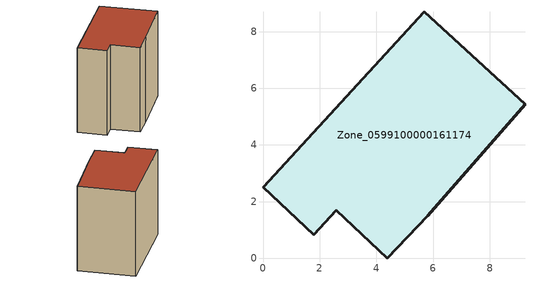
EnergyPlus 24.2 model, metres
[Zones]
Zone_0599100000161174
 floor ground (C_G): 2.58,1.69 1.79,0.84 0,2.51 5.69,8.7 9.24,5.44 5.81,1.5 4.39,0 z0
 wall outside (C_F): 5.69,8.7 0,2.51 1.79,0.84 2.58,1.69 4.39,0 5.81,1.5 9.24,5.44 5.69,8.7 z0:7.47
 roof outside (C_R): 4.39,0 5.81,1.5 9.24,5.44 5.69,8.7 0,2.51 1.79,0.84 2.58,1.69 z7.47
[BUILDING]
Pand.0599100000161174: North Axis=0; Terrain=City; Loads Convergence Tolerance Value=0.04; Temperature Convergence Tolerance Value=0.4; Solar Distribution=FullExterior; Maximum Number of Warmup Days=25; Minimum Number of Warmup Days=1
[Site:Location]
Rotterdam.The.Hague.AP_ZH_NLD Design_Conditions: Latitude=51.96; Longitude=4.45; Time Zone=1; Elevation=-4.5
[SITE:GROUNDTEMPERATURE:BUILDINGSURFACE]
18, 18, 18, 18, 18, 18, 18, 18, 18, 18, 18, 18
[MATERIAL] Thermal Absorptance=0.9; Solar Absorptance=0.7; Visible Absorptance=0.7
Name | Roughness | Thickness | Conductivity | Density | Specific Heat
G.TI.1946 | MediumSmooth | 0.15 | 1 | 540 | 1210
F.TI.1946 | Rough | 0.3 | 0.857143 | 1920 | 840
R.TI.1946 | MediumRough | 0.2 | 0.1 | 1500 | 1000
[CONSTRUCTION]
C_G: G.TI.1946
C_F: F.TI.1946
C_R: R.TI.1946
[ZONE]
Zone_0599100000161174: Type=1; Multiplier=1; Ceiling Height=Autocalculate; Volume=Autocalculate; Floor Area=autocalculate; Part of Total Floor Area=Yes
[ZONEINFILTRATION:DESIGNFLOWRATE]
Infil_Zone_0599100000161174: Zone or ZoneList or Space or SpaceList=Zone_0599100000161174; Schedule=AlwaysOn; Design Flow Rate Calculation Method=Flow/Area; Flow Rate per Floor Area=0.003; Constant Term Coefficient=1; Temperature Term Coefficient=0; Velocity Term Coefficient=0; Velocity Squared Term Coefficient=0
[HVACTEMPLATE:ZONE:IDEALLOADSAIRSYSTEM]
Zone_0599100000161174: Maximum Heating Supply Air Temperature=50; Minimum Cooling Supply Air Temperature=13; Maximum Heating Supply Air Humidity Ratio=0.0156; Minimum Cooling Supply Air Humidity Ratio=0.0077; Heating Limit=NoLimit; Cooling Limit=NoLimit; Dehumidification Control Type=ConstantSensibleHeatRatio; Cooling Sensible Heat Ratio=0.7; Dehumidification Setpoint=60; Humidification Control Type=None; Humidification Setpoint=30; Outdoor Air Method=None; Outdoor Air Flow Rate per Person=0.00944; Outdoor Air Flow Rate per Zone Floor Area=0; Outdoor Air Flow Rate per Zone=0; Demand Controlled Ventilation Type=None; Outdoor Air Economizer Type=NoEconomizer; Heat Recovery Type=None; Sensible Heat Recovery Effectiveness=0.7; Latent Heat Recovery Effectiveness=0.65
[ZONECONTROL:THERMOSTAT]
ThermostatControl_Zone_0599100000161174: Zone or ZoneList=Zone_0599100000161174; Control Type Schedule=DualSetpointControlType; Control 1=Thermostat_Zone_0599100000161174; Temperature Difference Between Cutout And Setpoint=0
[THERMOSTATSETPOINT:DUALSETPOINT]
Thermostat_Zone_0599100000161174: Heating Setpoint Temperature Schedule=HeatingSetpoint_Zone_0599100000161174; Cooling Setpoint Temperature Schedule=CoolingSetpoint_Zone_0599100000161174
[SCHEDULE:COMPACT]
HeatingSetpoint_Zone_0599100000161174: Through: 12/31, For: AllDays, Until: 24:00, 21
CoolingSetpoint_Zone_0599100000161174: Through: 12/31, For: AllDays, Until: 24:00, 24
DualSetpointControlType: Through: 12/31, For: AllDays, Until: 24:00, 4
AlwaysOn: Through: 12/31, For: AllDays, Until: 24:00, 1
